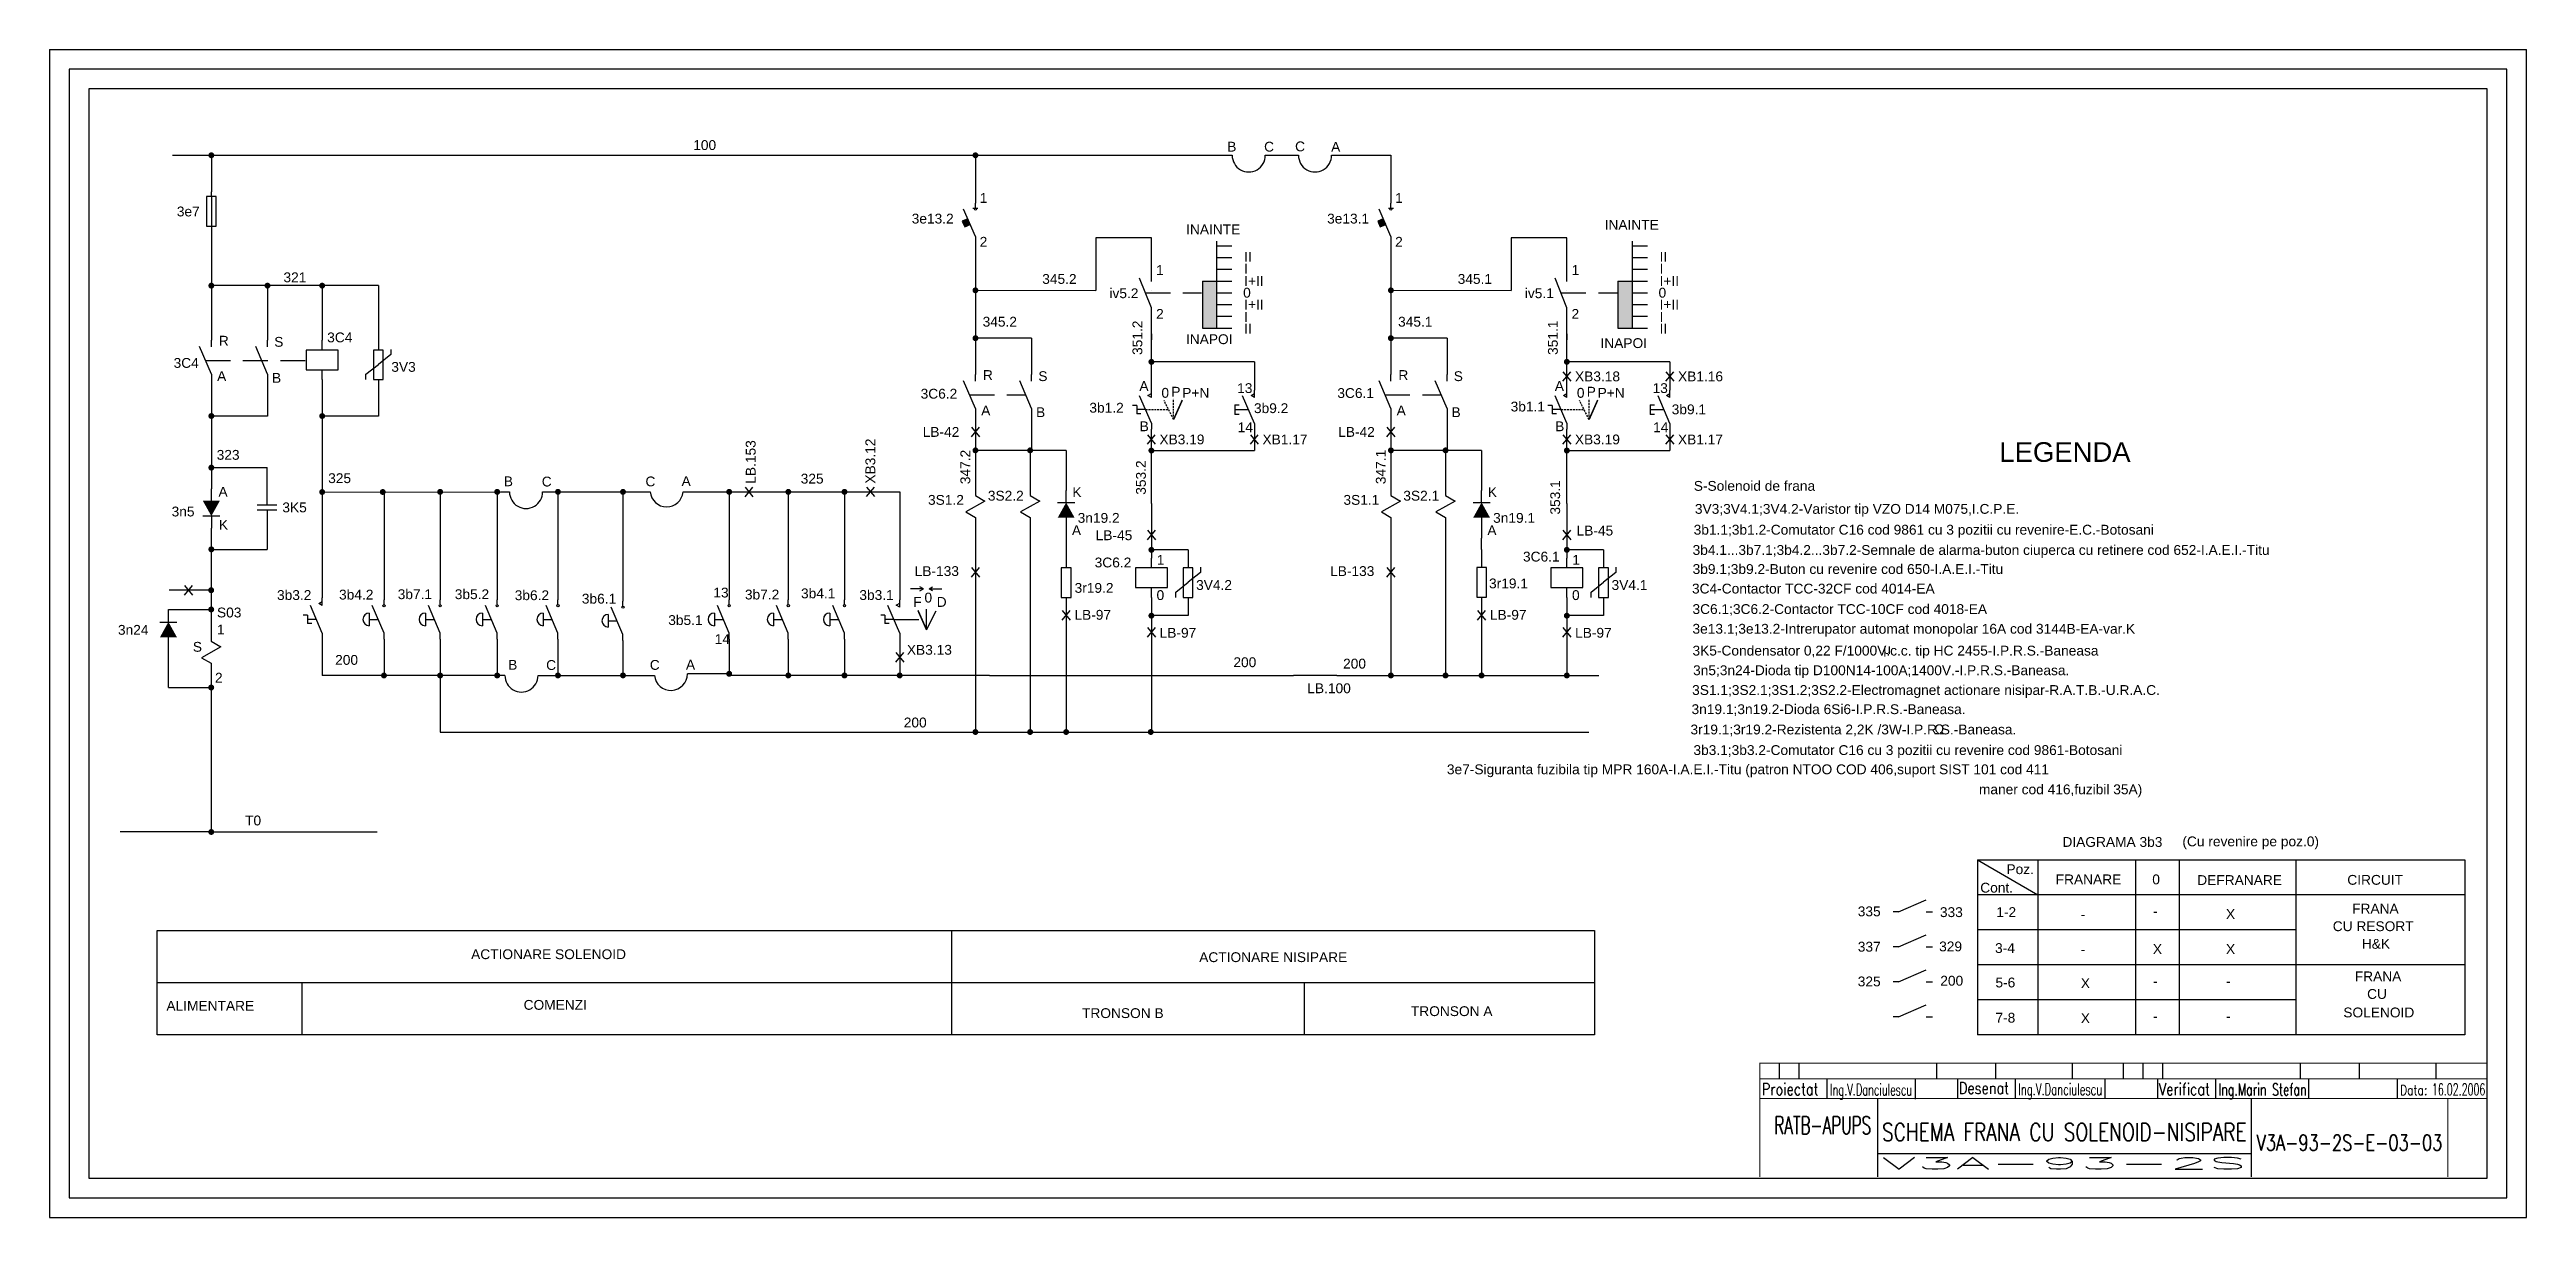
# Model space of a CAD drawing. Header units: millimetres. Extents: x 3123 to 3753, y 1472 to 1769.
import ezdxf
from ezdxf.enums import TextEntityAlignment as Align

# ---------------------------------------------------------------- set-up
doc = ezdxf.new("R2010")
doc.units = ezdxf.units.MM
doc.linetypes.add('DASHED', pattern=[0.75, 0.5, -0.25])
doc.linetypes.add('DASHED2', pattern=[9.525, 6.35, -3.175])
doc.layers.add('INDICATOR', color=7, linetype='Continuous')
doc.styles.add('ROMANS', font='ROMANS.shx', dxfattribs={"width": 0.8})
doc.styles.get("Standard").update_dxf_attribs({"font": 'arial.ttf'})

# ---------------------------------------------------------------- blocks, each defined once
blk = doc.blocks.new('indic-el')
at = {"layer": 'INDICATOR', "color": 1}
for p, q in [((-180, 25), (-180, 29)), ((-175, 25), (-175, 29)), ((-140, 25), (-140, 29)), ((-125, 25), (-125, 29)), ((-105.5, 25), (-105.5, 29)), ((-87.5, 25), (-87.5, 29)), ((-82.5, 25), (-82.5, 29)), ((-47.5, 25), (-47.5, 29)), ((-32.5, 25), (-32.5, 29)), ((-13, 25), (-13, 29)), ((-167.9, 20), (-167.9, 25)), ((-145.42, 19.8), (-145.42, 24.8)), ((-134.65, 20.08), (-134.65, 25.08)), ((-119.93, 20), (-119.93, 25)), ((-97.19, 20), (-97.19, 25)), ((-83.77, 20), (-83.77, 25)), ((-69.03, 20), (-69.03, 25)), ((-45.33, 20), (-45.33, 25)), ((-22.83, 20), (-22.83, 25)), ((-155, 6), (-60, 6))]:
    blk.add_line(p, q, dxfattribs=at)
at = {"layer": 'INDICATOR'}
blk.add_line((-92.5, 25), (-92.5, 29), dxfattribs=at)
at = {"layer": 'INDICATOR', "const_width": 0.3, "flags": 128}
for points in [[(0, 29), (-185, 29), (-185, 0)], [(0, 25), (-185, 25)], [(0, 20), (-185, 20)], [(-155, 0), (-155, 20)], [(-60, 0), (-60, 20)], [(-10, 0), (-10, 20)]]:
    blk.add_lwpolyline(points, dxfattribs=at)
at = {"layer": 'INDICATOR', "color": 1, "style": 'ROMANS', "width": 0.8}
for s, height, p in [('Proiectat', 3, (-184.48, 20.88)), ('Desenat', 3, (-134.37, 21.17)), ('Verificat', 3, (-83.49, 20.88)), ('Data:', 2.5, (-22.15, 20.88))]:
    blk.add_text(s, height=height, dxfattribs=at).set_placement(p)
at = {"layer": 'INDICATOR', "style": 'ROMANS', "width": 0.570908}
blk.add_text('RATB-APUPS', height=4.5, dxfattribs=at).set_placement((-181.28, 10.96), (-156.69, 10.96), align=Align.FIT)
at = {"layer": 'INDICATOR', "color": 1, "style": 'ROMANS'}
for tag, height, width, p, p2 in [('PROIECTAT', 3, 0.908325, (-167.12, 20.74), (-146.23, 20.74)), ('DESENAT', 3, 1.116423, (-119.25, 20.84), (-97.88, 20.84)), ('VERIFICAT', 3, 1.074468, (-68.34, 20.8), (-45.93, 20.8)), ('DATA', 3, 1.321041, (-14.04, 20.81), (-0.45, 20.81)), ('NUME_DESEN', 4.5, 2.080219, (-153.9, 9.22), (-61.18, 9.22)), ('NUMAR', 4, 2.383056, (-58.61, 6.76), (-11.4, 6.76)), ('ANS', 3, 11.421134, (-154.04, 2.01), (-61.04, 2.01))]:
    blk.add_attdef(tag, text='', height=height, dxfattribs=dict(at, width=width)).set_placement(p, p2, align=Align.FIT)

msp = doc.modelspace()

# ---------------------------------------------------------------- hatches: boundary and pattern name
for points in [[(3420.15, 1710.04), (3416.48, 1710.04), (3416.48, 1698.09), (3420.15, 1698.09)], [(3525.82, 1710.04), (3522.15, 1710.04), (3522.15, 1698.09), (3525.82, 1698.09)]]:
    msp.add_hatch(color=1).paths.add_polyline_path(points)

# ---------------------------------------------------------------- linework, layer by layer
at = {"color": 240}
for p, q in [((3123.23, 1768.91), (3123.23, 1471.91)), ((3123.23, 1768.91), (3543.23, 1768.91)), ((3543.23, 1768.91), (3753.23, 1768.91)), ((3543.23, 1768.91), (3753.23, 1768.91)), ((3753.23, 1471.91), (3753.23, 1768.91)), ((3753.23, 1471.91), (3753.23, 1768.91)), ((3548.23, 1763.91), (3128.23, 1763.91)), ((3128.23, 1763.91), (3128.23, 1476.91)), ((3748.23, 1763.91), (3548.23, 1763.91)), ((3748.23, 1476.91), (3748.23, 1763.91)), ((3128.23, 1476.91), (3548.23, 1476.91)), ((3283.23, 1476.91), (3383.23, 1476.91)), ((3548.23, 1476.91), (3748.23, 1476.91)), ((3123.23, 1471.91), (3543.23, 1471.91)), ((3543.23, 1471.91), (3753.23, 1471.91)), ((3543.23, 1471.91), (3753.23, 1471.91))]:
    msp.add_line(p, q, dxfattribs=at)
at = {"color": 70}
for p, q in [((3553.23, 1758.91), (3133.23, 1758.91)), ((3133.23, 1758.91), (3133.23, 1481.91)), ((3743.23, 1758.91), (3553.23, 1758.91)), ((3743.23, 1481.91), (3743.23, 1758.91)), ((3133.23, 1481.91), (3553.23, 1481.91)), ((3553.23, 1481.91), (3743.23, 1481.91))]:
    msp.add_line(p, q, dxfattribs=at)
at = {"color": 1}
for p, q in [((3154.51, 1742.02), (3234.09, 1742.02)), ((3164.39, 1742.02), (3164.39, 1732.76)), ((3234.09, 1742.02), (3277.25, 1742.02)), ((3277.25, 1742.02), (3358.9, 1742.02)), ((3358.73, 1742.02), (3358.73, 1729.85)), ((3358.9, 1742.02), (3424.03, 1742.02)), ((3432.45, 1742.02), (3440.89, 1742.02)), ((3449.31, 1742.02), (3464.4, 1742.02)), ((3464.4, 1742.02), (3464.4, 1729.85)), ((3164.39, 1731.51), (3164.39, 1732.76)), ((3164.39, 1731.51), (3164.39, 1724.01)), ((3358.73, 1721.35), (3355.73, 1728.35)), ((3358.1, 1728.6), (3359.36, 1728.6)), ((3358.73, 1728.6), (3358.73, 1729.85)), ((3464.4, 1721.35), (3461.4, 1728.35)), ((3463.77, 1728.6), (3465.03, 1728.6)), ((3464.4, 1728.6), (3464.4, 1729.85)), ((3164.39, 1724.01), (3164.39, 1722.76)), ((3164.39, 1722.76), (3164.39, 1713.5)), ((3358.73, 1721.35), (3358.73, 1719.85)), ((3389.35, 1721), (3389.35, 1707.67)), ((3403.49, 1721), (3389.35, 1721)), ((3403.49, 1714.33), (3403.49, 1721)), ((3420.15, 1698.09), (3420.15, 1720.21)), ((3464.4, 1721.35), (3464.4, 1719.85)), ((3495.02, 1721), (3495.01, 1707.67)), ((3509.15, 1721), (3495.02, 1721)), ((3509.15, 1714.33), (3509.15, 1721)), ((3525.82, 1698.09), (3525.82, 1720.21)), ((3358.73, 1719.85), (3358.73, 1707.68)), ((3403.49, 1709.93), (3403.49, 1714.33)), ((3420.15, 1719), (3423.96, 1719)), ((3420.15, 1716.02), (3423.96, 1716.02)), ((3464.4, 1719.85), (3464.4, 1707.68)), ((3509.15, 1709.93), (3509.15, 1714.33)), ((3525.82, 1719), (3529.63, 1719)), ((3525.82, 1716.02), (3529.63, 1716.02)), ((3164.39, 1713.5), (3164.39, 1704.24)), ((3178.67, 1708.87), (3164.39, 1708.87)), ((3192.57, 1708.87), (3178.29, 1708.87)), ((3178.67, 1708.87), (3178.67, 1704.24)), ((3206.86, 1708.87), (3192.2, 1708.87)), ((3192.57, 1708.87), (3192.57, 1704.24)), ((3206.86, 1708.87), (3206.86, 1704.24)), ((3358.73, 1707.68), (3389.35, 1707.67)), ((3358.73, 1707.68), (3358.73, 1695.51)), ((3403.49, 1703.27), (3400.49, 1710.77)), ((3403.49, 1707.67), (3403.49, 1707.67)), ((3416.48, 1710.04), (3416.48, 1698.09)), ((3416.48, 1710.04), (3420.15, 1710.04)), ((3420.15, 1713.03), (3423.96, 1713.03)), ((3420.15, 1710.04), (3423.96, 1710.04)), ((3464.4, 1707.68), (3495.01, 1707.67)), ((3464.4, 1707.68), (3464.4, 1695.51)), ((3509.15, 1703.27), (3506.15, 1710.77)), ((3509.15, 1707.67), (3509.15, 1707.67)), ((3522.15, 1710.04), (3522.15, 1698.09)), ((3522.15, 1710.04), (3525.82, 1710.04)), ((3525.82, 1713.03), (3529.63, 1713.03)), ((3525.82, 1710.04), (3529.63, 1710.04)), ((3164.39, 1704.24), (3164.39, 1694.98)), ((3178.67, 1704.24), (3178.67, 1694.97)), ((3192.57, 1704.24), (3192.57, 1694.97)), ((3206.86, 1704.24), (3206.86, 1692.48)), ((3403.49, 1682.36), (3403.49, 1703.27)), ((3420.15, 1707.05), (3423.96, 1707.05)), ((3420.15, 1704.06), (3423.96, 1704.06)), ((3420.15, 1701.07), (3423.96, 1701.07)), ((3509.15, 1682.36), (3509.15, 1703.27)), ((3525.82, 1707.05), (3529.63, 1707.05)), ((3525.82, 1704.06), (3529.63, 1704.06)), ((3525.82, 1701.07), (3529.63, 1701.07)), ((3164.39, 1693.34), (3164.39, 1694.98)), ((3178.67, 1693.34), (3178.67, 1694.97)), ((3192.57, 1692.47), (3192.57, 1694.97)), ((3358.73, 1695.51), (3358.73, 1686.25)), ((3373.02, 1695.51), (3358.73, 1695.51)), ((3373.02, 1695.51), (3373.02, 1686.24)), ((3403.49, 1696.61), (3403.49, 1695.11)), ((3416.48, 1698.09), (3420.15, 1698.09)), ((3420.15, 1698.09), (3423.96, 1698.09)), ((3464.4, 1695.51), (3464.4, 1686.25)), ((3478.68, 1695.51), (3464.4, 1695.51)), ((3478.68, 1695.51), (3478.68, 1686.24)), ((3509.15, 1696.61), (3509.15, 1695.11)), ((3522.15, 1698.09), (3525.82, 1698.09)), ((3525.82, 1698.09), (3529.63, 1698.09)), ((3164.39, 1686.36), (3161.39, 1693.36)), ((3178.67, 1686.36), (3175.67, 1693.36)), ((3196.62, 1692.47), (3188.52, 1692.47)), ((3188.52, 1692.47), (3188.52, 1687.47)), ((3196.62, 1687.47), (3196.62, 1692.47)), ((3203.71, 1686.32), (3206.86, 1688.83)), ((3210, 1691.34), (3206.86, 1688.83)), ((3210, 1692.67), (3210, 1691.34)), ((3429.69, 1689.49), (3403.49, 1689.49)), ((3429.69, 1689.49), (3429.69, 1682.33)), ((3535.36, 1689.49), (3509.15, 1689.49)), ((3535.36, 1689.49), (3535.36, 1682.33)), ((3164.39, 1686.36), (3164.39, 1684.98)), ((3164.39, 1684.98), (3164.39, 1675.72)), ((3178.67, 1686.36), (3178.67, 1684.98)), ((3178.67, 1684.98), (3178.67, 1675.71)), ((3188.52, 1687.47), (3196.62, 1687.47)), ((3192.57, 1684.97), (3192.57, 1687.47)), ((3192.57, 1684.97), (3192.57, 1675.71)), ((3203.71, 1684.99), (3203.71, 1686.32)), ((3206.86, 1684.98), (3206.86, 1675.71)), ((3358.73, 1677.63), (3355.73, 1684.63)), ((3358.73, 1684.61), (3358.73, 1686.25)), ((3373.02, 1677.63), (3370.02, 1684.63)), ((3373.02, 1684.61), (3373.02, 1686.24)), ((3403.49, 1680.44), (3403.49, 1682.36)), ((3429.69, 1680.41), (3429.69, 1682.33)), ((3464.4, 1677.63), (3461.4, 1684.63)), ((3464.4, 1684.61), (3464.4, 1686.25)), ((3478.68, 1677.63), (3475.68, 1684.63)), ((3478.68, 1684.61), (3478.68, 1686.24)), ((3508.15, 1684.56), (3510.16, 1686.99)), ((3508.15, 1686.99), (3510.16, 1684.55)), ((3509.15, 1680.44), (3509.15, 1682.36)), ((3534.36, 1686.99), (3536.37, 1684.55)), ((3534.36, 1684.56), (3536.37, 1686.99)), ((3535.36, 1680.41), (3535.36, 1682.33)), ((3358.73, 1677.63), (3358.73, 1676.25)), ((3358.73, 1676.25), (3358.73, 1666.99)), ((3373.02, 1677.63), (3373.02, 1676.25)), ((3373.02, 1676.25), (3373.02, 1666.98)), ((3399.74, 1678.43), (3398.65, 1678.43)), ((3399.74, 1678.43), (3399.74, 1676.3)), ((3401.99, 1677.36), (3399.74, 1677.36)), ((3400.83, 1676.3), (3399.74, 1676.3)), ((3402.62, 1680.94), (3403.49, 1681.44)), ((3403.49, 1680.44), (3402.62, 1680.94)), ((3424.69, 1678.58), (3424.69, 1676.08)), ((3424.69, 1678.58), (3425.78, 1678.58)), ((3428.19, 1677.33), (3424.69, 1677.33)), ((3425.78, 1676.08), (3424.69, 1676.08)), ((3428.83, 1680.91), (3429.69, 1681.41)), ((3429.69, 1680.41), (3428.83, 1680.91)), ((3464.4, 1677.63), (3464.4, 1676.25)), ((3464.4, 1676.25), (3464.4, 1666.99)), ((3478.68, 1677.63), (3478.68, 1676.25)), ((3478.68, 1676.25), (3478.68, 1666.98)), ((3505.4, 1678.43), (3504.31, 1678.43)), ((3505.4, 1678.43), (3505.4, 1676.3)), ((3507.65, 1677.36), (3505.4, 1677.36)), ((3506.49, 1676.3), (3505.4, 1676.3)), ((3508.29, 1680.94), (3509.15, 1681.44)), ((3509.15, 1680.44), (3508.29, 1680.94)), ((3530.36, 1678.58), (3530.36, 1676.08)), ((3530.36, 1678.58), (3531.45, 1678.58)), ((3533.86, 1677.33), (3530.36, 1677.33)), ((3531.45, 1676.08), (3530.36, 1676.08)), ((3534.49, 1680.91), (3535.36, 1681.41)), ((3535.36, 1680.41), (3534.49, 1680.91)), ((3164.39, 1675.72), (3164.39, 1666.46)), ((3178.67, 1675.71), (3164.39, 1675.71)), ((3206.86, 1675.71), (3192.57, 1675.71)), ((3192.57, 1675.71), (3192.57, 1666.45)), ((3357.73, 1670.4), (3359.74, 1672.84)), ((3357.73, 1672.84), (3359.74, 1670.4)), ((3402.46, 1670.96), (3404.47, 1668.53)), ((3402.46, 1668.53), (3404.47, 1670.96)), ((3403.49, 1673.86), (3403.49, 1672.36)), ((3403.49, 1653.47), (3403.49, 1672.36)), ((3428.66, 1668.53), (3430.68, 1670.96)), ((3428.66, 1670.96), (3430.68, 1668.53)), ((3429.69, 1673.83), (3429.69, 1666.93)), ((3463.39, 1672.84), (3465.41, 1670.4)), ((3463.39, 1670.4), (3465.41, 1672.84)), ((3508.12, 1668.53), (3510.14, 1670.96)), ((3508.12, 1670.96), (3510.14, 1668.53)), ((3509.15, 1673.86), (3509.15, 1672.36)), ((3509.15, 1653.47), (3509.15, 1672.36)), ((3534.33, 1670.96), (3536.35, 1668.53)), ((3534.33, 1668.53), (3536.35, 1670.96)), ((3535.36, 1673.83), (3535.36, 1666.93)), ((3164.39, 1666.46), (3164.39, 1657.2)), ((3192.57, 1666.45), (3192.57, 1657.19)), ((3358.73, 1666.98), (3358.73, 1657.72)), ((3381.8, 1666.98), (3358.73, 1666.98)), ((3372.64, 1666.98), (3372.64, 1657.72)), ((3381.8, 1666.98), (3381.8, 1656.8)), ((3403.49, 1666.93), (3429.69, 1666.93)), ((3464.4, 1666.98), (3464.4, 1657.72)), ((3487.47, 1666.98), (3464.4, 1666.98)), ((3478.31, 1666.98), (3478.31, 1657.72)), ((3487.47, 1666.98), (3487.47, 1656.8)), ((3509.15, 1666.93), (3535.36, 1666.93)), ((3164.39, 1662.59), (3178.58, 1662.59)), ((3164.39, 1654.09), (3164.39, 1657.2)), ((3178.58, 1653.12), (3178.58, 1662.59)), ((3192.57, 1657.19), (3192.57, 1647.93)), ((3300.14, 1655.2), (3302.15, 1657.64)), ((3300.14, 1657.63), (3302.15, 1655.2)), ((3331.04, 1657.66), (3333.06, 1655.23)), ((3331.04, 1655.23), (3333.06, 1657.66)), ((3358.73, 1657.72), (3358.73, 1655.52)), ((3372.64, 1657.72), (3372.64, 1655.52)), ((3464.4, 1657.72), (3464.4, 1655.52)), ((3478.31, 1657.72), (3478.31, 1655.52)), ((3178.58, 1651.87), (3178.58, 1641.81)), ((3192.57, 1656.39), (3237.94, 1656.43)), ((3208.3, 1656.4), (3208.3, 1638.25)), ((3222.58, 1656.42), (3222.58, 1628.99)), ((3237.09, 1656.43), (3237.09, 1628.99)), ((3237.94, 1656.43), (3240.22, 1656.43)), ((3248.64, 1656.43), (3275.99, 1656.43)), ((3252.55, 1656.44), (3252.55, 1629)), ((3269.08, 1656.43), (3269.08, 1628.64)), ((3284.37, 1656.4), (3339.47, 1656.45)), ((3296.1, 1656.43), (3296.1, 1629)), ((3311.14, 1656.43), (3311.14, 1629)), ((3325.42, 1656.44), (3325.42, 1629)), ((3339.47, 1656.45), (3339.47, 1629)), ((3361.16, 1654.1), (3356.3, 1651.34)), ((3356.3, 1651.34), (3358.73, 1649.92)), ((3358.73, 1655.52), (3361.16, 1654.1)), ((3375.07, 1654.1), (3370.2, 1651.34)), ((3370.2, 1651.34), (3372.64, 1649.92)), ((3372.64, 1655.52), (3375.07, 1654.1)), ((3381.8, 1653.58), (3381.8, 1656.8)), ((3403.49, 1653.47), (3403.49, 1648.84)), ((3466.83, 1654.1), (3461.97, 1651.34)), ((3461.97, 1651.34), (3464.4, 1649.92)), ((3464.4, 1655.52), (3466.83, 1654.1)), ((3480.74, 1654.1), (3475.87, 1651.34)), ((3475.87, 1651.34), (3478.31, 1649.92)), ((3478.31, 1655.52), (3480.74, 1654.1)), ((3487.47, 1653.58), (3487.47, 1656.8)), ((3509.15, 1653.47), (3509.15, 1648.84)), ((3164.37, 1647.19), (3164.37, 1641.81)), ((3164.39, 1650.42), (3164.39, 1647.19)), ((3192.57, 1647.93), (3192.57, 1629.45)), ((3358.73, 1649.92), (3358.73, 1647.72)), ((3358.73, 1647.72), (3358.73, 1595.36)), ((3372.64, 1649.92), (3372.64, 1647.72)), ((3372.64, 1647.72), (3372.64, 1595.36)), ((3381.8, 1649.9), (3381.8, 1639.65)), ((3402.48, 1644.26), (3404.49, 1646.7)), ((3402.48, 1646.69), (3404.49, 1644.26)), ((3403.49, 1648.84), (3403.49, 1639.58)), ((3464.4, 1649.92), (3464.4, 1647.72)), ((3464.4, 1647.72), (3464.4, 1609.74)), ((3478.31, 1649.92), (3478.31, 1647.72)), ((3478.31, 1647.72), (3478.31, 1609.74)), ((3487.47, 1649.9), (3487.47, 1644.67)), ((3487.47, 1641.8), (3487.47, 1644.67)), ((3508.15, 1644.26), (3510.16, 1646.7)), ((3508.15, 1646.69), (3510.16, 1644.26)), ((3509.15, 1648.84), (3509.15, 1639.58)), ((3164.37, 1641.81), (3164.37, 1636.42)), ((3164.37, 1641.81), (3178.58, 1641.81)), ((3208.3, 1638.25), (3208.3, 1628.99)), ((3381.8, 1641.68), (3381.8, 1637.08)), ((3412.81, 1641.68), (3403.49, 1641.68)), ((3403.49, 1637.08), (3403.49, 1639.58)), ((3412.81, 1641.68), (3412.81, 1637.08)), ((3487.47, 1641.8), (3487.47, 1637.19)), ((3518.48, 1641.68), (3509.15, 1641.68)), ((3509.15, 1637.08), (3509.15, 1639.58)), ((3518.48, 1641.68), (3518.48, 1637.08)), ((3157.58, 1630.2), (3159.59, 1632.63)), ((3157.58, 1632.63), (3159.59, 1630.19)), ((3164.34, 1636.79), (3164.34, 1631.41)), ((3345.49, 1631.75), (3342.25, 1631.74)), ((3345.49, 1631.75), (3344.62, 1632.25)), ((3344.62, 1631.25), (3345.49, 1631.75)), ((3346.99, 1631.75), (3347.85, 1632.25)), ((3346.99, 1631.75), (3350.22, 1631.74)), ((3347.85, 1631.25), (3346.99, 1631.75)), ((3357.73, 1637.19), (3359.74, 1634.75)), ((3357.73, 1634.76), (3359.74, 1637.19)), ((3399.44, 1637.08), (3399.44, 1632.08)), ((3407.54, 1637.08), (3399.44, 1637.08)), ((3399.44, 1632.08), (3407.54, 1632.08)), ((3403.49, 1629.57), (3403.49, 1632.08)), ((3407.54, 1632.08), (3407.54, 1637.08)), ((3409.67, 1630.92), (3412.81, 1633.44)), ((3415.95, 1635.95), (3412.81, 1633.44)), ((3415.95, 1637.27), (3415.95, 1635.95)), ((3463.4, 1634.76), (3465.41, 1637.19)), ((3463.4, 1637.19), (3465.41, 1634.75)), ((3513.2, 1637.08), (3505.1, 1637.08)), ((3505.1, 1637.08), (3505.1, 1632.08)), ((3505.1, 1632.08), (3513.2, 1632.08)), ((3509.15, 1629.57), (3509.15, 1632.08)), ((3513.2, 1632.08), (3513.2, 1637.08)), ((3515.33, 1630.92), (3518.48, 1633.44)), ((3521.62, 1635.95), (3518.48, 1633.44)), ((3521.62, 1637.27), (3521.62, 1635.95)), ((3153.47, 1626.52), (3164.35, 1626.52)), ((3153.47, 1623.33), (3153.47, 1626.52)), ((3164.34, 1631.41), (3153.63, 1631.42)), ((3164.35, 1631.41), (3164.35, 1626.02)), ((3164.35, 1626.02), (3164.35, 1620.63)), ((3191.71, 1628.03), (3192.57, 1628.53)), ((3192.57, 1627.53), (3191.71, 1628.03)), ((3192.57, 1627.53), (3192.57, 1629.45)), ((3204.55, 1625.61), (3204.55, 1622.38)), ((3208.3, 1620.49), (3205.3, 1627.49)), ((3208.3, 1627.74), (3208.3, 1628.99)), ((3218.83, 1625.61), (3218.83, 1622.38)), ((3222.58, 1620.49), (3219.58, 1627.49)), ((3222.58, 1627.74), (3222.58, 1628.99)), ((3233.34, 1625.61), (3233.34, 1622.38)), ((3237.09, 1620.49), (3234.09, 1627.49)), ((3237.09, 1627.74), (3237.09, 1628.99)), ((3248.8, 1625.62), (3248.8, 1622.39)), ((3252.55, 1620.5), (3249.55, 1627.5)), ((3252.55, 1627.75), (3252.55, 1629)), ((3269.08, 1620.14), (3266.08, 1627.14)), ((3269.08, 1627.39), (3269.08, 1628.64)), ((3292.35, 1625.62), (3292.35, 1622.39)), ((3296.1, 1620.5), (3293.1, 1627.5)), ((3296.1, 1627.75), (3296.1, 1629)), ((3307.39, 1625.62), (3307.39, 1622.39)), ((3311.14, 1620.5), (3308.14, 1627.5)), ((3311.14, 1627.75), (3311.14, 1629)), ((3321.67, 1625.62), (3321.67, 1622.39)), ((3325.42, 1620.5), (3322.42, 1627.5)), ((3325.42, 1627.75), (3325.42, 1629)), ((3338.6, 1627.59), (3339.47, 1628.09)), ((3339.47, 1627.09), (3338.6, 1627.59)), ((3339.47, 1627.09), (3339.47, 1629)), ((3346.3, 1621.35), (3346.3, 1626.64)), ((3346.3, 1621.35), (3348.74, 1626.18)), ((3380.79, 1626.27), (3382.81, 1623.83)), ((3380.79, 1623.84), (3382.81, 1626.27)), ((3381.8, 1629.62), (3381.8, 1595.36)), ((3403.49, 1629.57), (3403.49, 1595.36)), ((3409.67, 1629.6), (3409.67, 1630.92)), ((3412.81, 1629.58), (3412.81, 1624.95)), ((3486.46, 1623.84), (3488.48, 1626.27)), ((3486.46, 1626.27), (3488.48, 1623.83)), ((3487.47, 1629.69), (3487.47, 1609.74)), ((3509.15, 1629.57), (3509.15, 1609.74)), ((3515.33, 1629.6), (3515.33, 1630.92)), ((3518.48, 1629.58), (3518.48, 1624.95)), ((3153.47, 1606.67), (3153.47, 1619.57)), ((3164.35, 1620.63), (3164.35, 1618.43)), ((3188.82, 1625.06), (3187.73, 1625.06)), ((3188.82, 1625.06), (3188.82, 1622.93)), ((3191.07, 1623.99), (3188.82, 1623.99)), ((3189.91, 1622.93), (3188.82, 1622.93)), ((3192.57, 1620.49), (3192.57, 1618.99)), ((3204.55, 1623.99), (3206.79, 1624)), ((3208.3, 1618.99), (3208.3, 1620.49)), ((3218.83, 1623.99), (3221.08, 1624)), ((3222.58, 1618.99), (3222.58, 1620.49)), ((3233.34, 1623.99), (3235.59, 1624)), ((3237.09, 1618.99), (3237.09, 1620.49)), ((3248.8, 1624), (3251.05, 1624.01)), ((3252.55, 1619), (3252.55, 1620.5)), ((3265.33, 1625.26), (3265.33, 1622.03)), ((3265.33, 1623.64), (3267.58, 1623.65)), ((3269.08, 1618.64), (3269.08, 1620.14)), ((3292.35, 1624), (3294.6, 1624.01)), ((3296.1, 1619), (3296.1, 1620.5)), ((3307.39, 1624), (3309.63, 1624.01)), ((3311.14, 1619), (3311.14, 1620.5)), ((3321.67, 1624), (3323.92, 1624.01)), ((3325.42, 1619), (3325.42, 1620.5)), ((3335.72, 1625.07), (3334.63, 1625.07)), ((3335.72, 1625.07), (3335.72, 1622.94)), ((3337.97, 1624), (3335.72, 1624)), ((3336.81, 1622.94), (3335.72, 1622.94)), ((3339.47, 1620.5), (3339.47, 1619)), ((3402.48, 1619.47), (3404.49, 1621.91)), ((3402.48, 1621.9), (3404.49, 1619.47)), ((3412.81, 1624.95), (3403.49, 1624.95)), ((3508.15, 1619.47), (3510.16, 1621.91)), ((3508.15, 1621.9), (3510.16, 1619.47)), ((3518.48, 1624.95), (3509.15, 1624.95)), ((3166.78, 1617.01), (3161.92, 1614.25)), ((3161.92, 1614.25), (3164.35, 1612.83)), ((3164.35, 1618.43), (3166.78, 1617.01)), ((3164.35, 1612.83), (3164.35, 1610.63)), ((3192.57, 1618.99), (3192.57, 1609.73)), ((3208.3, 1618.99), (3208.3, 1609.73)), ((3222.58, 1618.99), (3222.58, 1595.36)), ((3237.09, 1618.99), (3237.09, 1609.73)), ((3252.55, 1619), (3252.55, 1609.74)), ((3269.08, 1618.64), (3269.08, 1609.38)), ((3296.1, 1619), (3296.1, 1609.74)), ((3311.14, 1619), (3311.14, 1609.74)), ((3325.42, 1619), (3325.42, 1609.74)), ((3338.46, 1613.16), (3340.48, 1615.59)), ((3338.46, 1615.59), (3340.48, 1613.16)), ((3339.47, 1619), (3339.47, 1609.74)), ((3153.47, 1606.67), (3164.35, 1606.67)), ((3164.35, 1611.88), (3164.35, 1611.88)), ((3164.35, 1610.63), (3164.35, 1605.24)), ((3207.92, 1609.73), (3192.57, 1609.73)), ((3222.58, 1609.73), (3208.3, 1609.73)), ((3222.95, 1609.73), (3222.58, 1609.73)), ((3239.05, 1609.71), (3222.95, 1609.73)), ((3247.47, 1609.74), (3277.1, 1609.77)), ((3296.1, 1610.16), (3285.5, 1610.16)), ((3362.32, 1609.74), (3296.1, 1609.74)), ((3362.32, 1609.74), (3439.62, 1609.74)), ((3450.66, 1609.74), (3439.62, 1609.74)), ((3450.66, 1609.74), (3517.27, 1609.74)), ((3164.35, 1605.24), (3164.35, 1579.36)), ((3222.58, 1595.36), (3348.86, 1595.36)), ((3348.86, 1595.36), (3383.02, 1595.36)), ((3383.02, 1595.36), (3514.75, 1595.36)), ((3164.35, 1579.36), (3164.35, 1569.94)), ((3164.35, 1569.94), (3141.17, 1569.94)), ((3164.35, 1569.94), (3206.52, 1569.94)), ((3613.63, 1562.87), (3737.53, 1562.87)), ((3613.63, 1562.87), (3628.98, 1553.97)), ((3613.63, 1562.87), (3613.63, 1518.37)), ((3628.98, 1562.87), (3628.98, 1518.37)), ((3653.8, 1562.87), (3653.8, 1518.37)), ((3664.87, 1562.87), (3664.87, 1518.37)), ((3694.53, 1562.87), (3694.53, 1518.37)), ((3737.53, 1562.87), (3737.53, 1518.37)), ((3593.54, 1549.65), (3600.54, 1552.65)), ((3737.53, 1553.97), (3613.63, 1553.97)), ((3150.62, 1544.87), (3516.2, 1544.87)), ((3150.62, 1518.37), (3150.62, 1544.87)), ((3352.61, 1544.87), (3352.61, 1518.37)), ((3516.2, 1544.87), (3516.2, 1518.37)), ((3593.54, 1549.65), (3592.16, 1549.65)), ((3593.54, 1540.75), (3600.54, 1543.75)), ((3600.53, 1549.65), (3602.16, 1549.65)), ((3694.53, 1545.07), (3613.63, 1545.07)), ((3593.54, 1540.75), (3592.16, 1540.75)), ((3600.53, 1540.75), (3602.16, 1540.75)), ((3150.62, 1531.62), (3516.2, 1531.62)), ((3187.41, 1531.62), (3187.41, 1518.37)), ((3442.34, 1531.62), (3442.34, 1518.37)), ((3593.54, 1531.85), (3592.16, 1531.85)), ((3593.54, 1531.85), (3600.54, 1534.85)), ((3600.53, 1531.85), (3602.16, 1531.85)), ((3737.53, 1536.17), (3613.63, 1536.17)), ((3593.54, 1522.95), (3600.54, 1525.95)), ((3694.53, 1527.27), (3613.63, 1527.27)), ((3694.53, 1527.27), (3613.63, 1527.27)), ((3516.2, 1518.37), (3150.62, 1518.37)), ((3593.54, 1522.95), (3592.16, 1522.95)), ((3600.53, 1522.95), (3602.16, 1522.95)), ((3737.53, 1518.37), (3613.63, 1518.37))]:
    msp.add_line(p, q, dxfattribs=at)
at = {"color": 1, "linetype": 'DASHED2'}
for p, q in [((3401.99, 1707.02), (3416.27, 1707.02)), ((3507.65, 1707.02), (3521.94, 1707.02)), ((3162.89, 1689.86), (3188.52, 1689.85)), ((3357.23, 1681.13), (3371.52, 1681.13)), ((3462.9, 1681.13), (3477.18, 1681.13)), ((3337.97, 1624), (3345.12, 1624))]:
    msp.add_line(p, q, dxfattribs=at)
at = {"color": 1, "linetype": 'DASHED'}
for p, q in [((3401.99, 1677.36), (3407.87, 1677.36)), ((3409.14, 1674.83), (3406.7, 1679.67)), ((3409.14, 1674.83), (3409.14, 1680.12)), ((3507.65, 1677.36), (3513.53, 1677.36)), ((3514.81, 1674.83), (3512.37, 1679.67)), ((3514.81, 1674.83), (3514.81, 1680.12))]:
    msp.add_line(p, q, dxfattribs=at)
msp.add_line((3164.35, 1619.38), (3164.35, 1619.38))
at = {"color": 1, "const_width": 0.75}
for points in [[(3164.01, 1742.02, 1), (3164.76, 1742.02, 1)], [(3358.36, 1742.02, 1), (3359.11, 1742.02, 1)], [(3164.01, 1708.87, 1), (3164.76, 1708.87, 1)], [(3178.29, 1708.87, 1), (3179.04, 1708.87, 1)], [(3192.2, 1708.87, 1), (3192.95, 1708.87, 1)], [(3358.36, 1707.68, 1), (3359.11, 1707.68, 1)], [(3464.03, 1707.68, 1), (3464.78, 1707.68, 1)], [(3358.36, 1695.51, 1), (3359.11, 1695.51, 1)], [(3464.03, 1695.51, 1), (3464.78, 1695.51, 1)], [(3403.11, 1689.49, 1), (3403.86, 1689.49, 1)], [(3508.78, 1689.49, 1), (3509.53, 1689.49, 1)], [(3164.01, 1675.72, 1), (3164.76, 1675.72, 1)], [(3192.2, 1675.71, 1), (3192.95, 1675.71, 1)], [(3164.01, 1662.59, 1), (3164.76, 1662.59, 1)], [(3358.36, 1666.98, 1), (3359.11, 1666.98, 1)], [(3372.27, 1666.98, 1), (3373.02, 1666.98, 1)], [(3403.11, 1666.93, 1), (3403.86, 1666.93, 1)], [(3464.03, 1666.98, 1), (3464.78, 1666.98, 1)], [(3477.93, 1666.98, 1), (3478.68, 1666.98, 1)], [(3508.78, 1666.93, 1), (3509.53, 1666.93, 1)], [(3192.2, 1656.39, 1), (3192.95, 1656.39, 1)], [(3207.61, 1656.4, 1), (3208.36, 1656.4, 1)], [(3222.2, 1656.43, 1), (3222.95, 1656.43, 1)], [(3236.72, 1656.43, 1), (3237.47, 1656.43, 1)], [(3252.17, 1656.44, 1), (3252.92, 1656.44, 1)], [(3268.71, 1656.43, 1), (3269.46, 1656.43, 1)], [(3295.73, 1656.43, 1), (3296.48, 1656.43, 1)], [(3310.76, 1656.43, 1), (3311.51, 1656.43, 1)], [(3325.04, 1656.43, 1), (3325.79, 1656.43, 1)], [(3164.01, 1641.81, 1), (3164.76, 1641.81, 1)], [(3403.11, 1641.68, 1), (3403.86, 1641.68, 1)], [(3508.78, 1641.68, 1), (3509.53, 1641.68, 1)], [(3163.97, 1631.41, 1), (3164.72, 1631.41, 1)], [(3163.98, 1626.52, 1), (3164.73, 1626.52, 1)], [(3403.11, 1624.94, 1), (3403.86, 1624.94, 1)], [(3508.78, 1624.94, 1), (3509.53, 1624.94, 1)], [(3163.98, 1606.67, 1), (3164.73, 1606.67, 1)], [(3207.92, 1609.73, 1), (3208.67, 1609.73, 1)], [(3222.2, 1609.73, 1), (3222.95, 1609.73, 1)], [(3236.72, 1609.73, 1), (3237.47, 1609.73, 1)], [(3252.17, 1609.74, 1), (3252.92, 1609.74, 1)], [(3268.71, 1609.76, 1), (3269.46, 1609.76, 1)], [(3295.73, 1610.16, 1), (3296.48, 1610.16, 1)], [(3310.76, 1609.74, 1), (3311.51, 1609.74, 1)], [(3325.04, 1609.74, 1), (3325.79, 1609.74, 1)], [(3339.09, 1609.74, 1), (3339.84, 1609.74, 1)], [(3464.03, 1609.74, 1), (3464.78, 1609.74, 1)], [(3477.93, 1609.74, 1), (3478.68, 1609.74, 1)], [(3487.09, 1609.74, 1), (3487.84, 1609.74, 1)], [(3508.78, 1609.74, 1), (3509.53, 1609.74, 1)], [(3358.36, 1595.36, 1), (3359.11, 1595.36, 1)], [(3372.27, 1595.36, 1), (3373.02, 1595.36, 1)], [(3381.43, 1595.36, 1), (3382.18, 1595.36, 1)], [(3402.95, 1595.36, 1), (3403.7, 1595.36, 1)], [(3163.98, 1569.94, 1), (3164.73, 1569.94, 1)]]:
    msp.add_lwpolyline(points, format="xyb", close=True, dxfattribs=at)
at = {"color": 1, "flags": 128}
for points in [[(3165.64, 1724.01), (3165.64, 1731.51), (3163.14, 1731.51), (3163.14, 1724.01)], [(3357.42, 1724.46), (3356.79, 1725.88), (3355.37, 1725.25), (3356, 1723.83)], [(3463.08, 1724.46), (3462.45, 1725.88), (3461.04, 1725.25), (3461.67, 1723.83)], [(3208.11, 1684.98), (3208.11, 1692.48), (3205.61, 1692.48), (3205.61, 1684.98)], [(3383.05, 1629.58), (3383.05, 1637.08), (3380.55, 1637.08), (3380.55, 1629.58)], [(3414.06, 1629.58), (3414.06, 1637.08), (3411.56, 1637.08), (3411.56, 1629.58)], [(3488.72, 1629.69), (3488.72, 1637.19), (3486.22, 1637.19), (3486.22, 1629.69)], [(3519.73, 1629.58), (3519.73, 1637.08), (3517.23, 1637.08), (3517.23, 1629.58)]]:
    msp.add_lwpolyline(points, close=True, dxfattribs=at)
for points in [[(3403.49, 1673.86), (3400.49, 1680.86)], [(3429.69, 1673.83), (3426.69, 1680.83)], [(3509.15, 1673.86), (3506.15, 1680.86)], [(3535.36, 1673.83), (3532.36, 1680.83)], [(3176.08, 1653.12), (3181.08, 1653.12)], [(3176.08, 1651.87), (3181.08, 1651.87)], [(3379.64, 1653.7), (3383.97, 1653.7)], [(3485.3, 1653.7), (3489.63, 1653.7)], [(3166.55, 1650.29), (3162.22, 1650.29)], [(3192.57, 1620.49), (3189.57, 1627.49)], [(3339.47, 1620.5), (3336.47, 1627.5)], [(3151.31, 1623.33), (3155.64, 1623.33)]]:
    msp.add_lwpolyline(points, dxfattribs=at)
at = {"color": 1, "const_width": 0.4, "flags": 128}
for points in [[(3409.14, 1674.83), (3411.35, 1679.78)], [(3514.81, 1674.83), (3517.01, 1679.78)], [(3346.3, 1621.35), (3344.1, 1626.3)]]:
    msp.add_lwpolyline(points, dxfattribs=at)
at = {"color": 1, "const_width": 0.24, "flags": 128}
for points in [[(3164.39, 1650.52), (3166.35, 1654.05), (3162.42, 1654.05)], [(3381.8, 1653.48), (3379.84, 1649.95), (3383.76, 1649.95)], [(3487.47, 1653.48), (3485.51, 1649.95), (3489.43, 1649.95)], [(3153.47, 1623.1), (3151.51, 1619.57), (3155.43, 1619.57)]]:
    msp.add_lwpolyline(points, close=True, dxfattribs=at)
at = {"color": 1}
for centre in [(3358.73, 1728.33), (3464.4, 1728.33), (3208.3, 1627.47), (3222.58, 1627.47), (3237.09, 1627.47), (3252.55, 1627.48), (3269.08, 1627.12), (3296.1, 1627.48), (3311.14, 1627.48), (3325.42, 1627.48)]:
    msp.add_circle(centre, 0.273, dxfattribs=at)
for centre, radius, start, end in [((3428.24, 1742), 4.21, 179.73395, 0.26605), ((3445.1, 1742), 4.21, 179.73395, 0.26605), ((3244.43, 1656.41), 4.21, 179.73395, 0.26605), ((3280.18, 1656.83), 4.21, 185.43381, 354.19772), ((3204.55, 1623.99), 1.61, 90, 270), ((3218.83, 1623.99), 1.61, 90, 270), ((3233.34, 1623.99), 1.61, 90, 270), ((3248.8, 1624), 1.61, 90, 270), ((3292.35, 1624), 1.61, 90, 270), ((3307.39, 1624), 1.61, 90, 270), ((3321.67, 1624), 1.61, 90, 270), ((3265.33, 1623.64), 1.61, 90, 270), ((3243.26, 1609.72), 4.21, 179.73395, 0.26605), ((3281.29, 1610.14), 4.21, 185.06206, 0.26605)]:
    msp.add_arc(centre, radius, start, end, dxfattribs=at)
for points in [[(3356, 1723.83), (3355.37, 1725.25), (3357.42, 1724.46), (3356.79, 1725.88)], [(3461.67, 1723.83), (3461.04, 1725.25), (3463.08, 1724.46), (3462.45, 1725.88)], [(3164.4, 1650.51), (3162.47, 1654.03), (3166.3, 1654.05)], [(3381.79, 1653.48), (3383.72, 1649.97), (3379.89, 1649.94)], [(3487.46, 1653.48), (3489.38, 1649.97), (3485.56, 1649.94)], [(3153.46, 1623.11), (3155.39, 1619.59), (3151.56, 1619.57)]]:
    msp.add_solid(points, dxfattribs=at)

# ---------------------------------------------------------------- block references
ref = msp.add_blockref('indic-el', (3743.23, 1482.16), dxfattribs=at)
ref.add_attrib('NUME_DESEN', 'SCHEMA FRANA CU SOLENOID-NISIPARE', dxfattribs={"layer": 'INDICATOR', "color": 1, "height": 4.5, "style": 'ROMANS', "width": 0.677129}).set_placement((3589.33, 1491.39), (3682.05, 1491.39), align=Align.FIT)
ref.add_attrib('ANS', 'V3A-93-2S', dxfattribs={"layer": 'INDICATOR', "color": 1, "height": 3, "style": 'ROMANS', "width": 3.518944}).set_placement((3589.19, 1484.17), (3682.19, 1484.17), align=Align.FIT)
ref.add_attrib('NUMAR', 'V3A-93-2S-E-03-03', dxfattribs={"layer": 'INDICATOR', "color": 1, "height": 4, "style": 'ROMANS', "width": 0.684635}).set_placement((3684.62, 1488.92), (3731.83, 1488.92), align=Align.FIT)
ref.add_attrib('DESENAT', 'Ing.V.Danciulescu', dxfattribs={"layer": 'INDICATOR', "color": 1, "height": 3, "style": 'ROMANS', "width": 0.566669}).set_placement((3623.98, 1503), (3645.35, 1503), align=Align.FIT)
ref.add_attrib('VERIFICAT', 'Ing.Marin Stefan', dxfattribs={"layer": 'INDICATOR', "color": 1, "height": 3, "style": 'ROMANS', "width": 0.612783}).set_placement((3674.89, 1502.96), (3697.3, 1502.96), align=Align.FIT)
ref.add_attrib('DATA', '16.02.2006', dxfattribs={"layer": 'INDICATOR', "color": 1, "height": 3, "style": 'ROMANS', "width": 0.537373}).set_placement((3729.19, 1502.97), (3742.78, 1502.97), align=Align.FIT)
ref.add_attrib('PROIECTAT', 'Ing.V.Danciulescu', dxfattribs={"layer": 'INDICATOR', "color": 1, "height": 3, "style": 'ROMANS', "width": 0.553941}).set_placement((3576.11, 1502.91), (3597, 1502.91), align=Align.FIT)

# ---------------------------------------------------------------- texts
for s, p in [('100', (3286.95, 1743.37)), ('B', (3422.77, 1742.96)), ('C', (3432.15, 1742.96)), ('C', (3440.03, 1743.03)), ('A', (3449.2, 1742.93)), ('3e7', (3155.61, 1726.48)), ('3e13.2', (3342.52, 1724.67)), ('1', (3359.82, 1729.92)), ('3e13.1', (3448.18, 1724.67)), ('1', (3465.48, 1729.92)), ('2', (3359.81, 1718.77)), ('INAINTE', (3412.32, 1721.93)), ('2', (3465.48, 1718.77)), ('INAINTE', (3518.77, 1723.09)), ('1', (3404.68, 1711.59)), ('II', (3427.09, 1714.93)), ('I', (3427.09, 1711.94)), ('1', (3510.35, 1711.59)), ('II', (3532.75, 1714.93)), ('I', (3532.75, 1711.94)), ('321', (3182.73, 1709.73)), ('345.2', (3375.72, 1709.32)), ('iv5.2', (3392.81, 1705.69)), ('0', (3426.82, 1705.83)), ('I+II', (3427.09, 1708.82)), ('345.1', (3481.39, 1709.32)), ('iv5.1', (3498.47, 1705.69)), ('0', (3532.48, 1705.83)), ('I+II', (3532.75, 1708.82)), ('2', (3404.68, 1700.44)), ('2', (3510.34, 1700.44)), ('R', (3166.29, 1693.61)), ('S', (3180.38, 1693.33)), ('3C4', (3193.85, 1694.46)), ('345.2', (3360.56, 1698.45)), ('INAPOI', (3412.28, 1694)), ('345.1', (3466.23, 1698.45)), ('INAPOI', (3517.71, 1693)), ('3C4', (3154.79, 1687.97)), ('3V3', (3210.16, 1686.96)), ('A', (3165.85, 1684.61)), ('B', (3179.81, 1684.16)), ('3C6.2', (3344.79, 1680.14)), ('R', (3360.64, 1684.88)), ('S', (3374.73, 1684.6)), ('A', (3400.43, 1682.11)), ('13', (3425.3, 1681.56)), ('3C6.1', (3450.78, 1680.31)), ('R', (3466.31, 1684.88)), ('S', (3480.39, 1684.6)), ('A', (3506.09, 1682.11)), ('XB3.18', (3511.23, 1684.54)), ('13', (3530.96, 1681.56)), ('XB1.16', (3537.43, 1684.54)), ('A', (3360.2, 1675.88)), ('B', (3374.15, 1675.43)), ('3b1.2', (3387.71, 1676.57)), ('3b9.2', (3429.57, 1676.46)), ('A', (3465.86, 1675.88)), ('B', (3479.82, 1675.43)), ('3b1.1', (3494.86, 1676.87)), ('3b9.1', (3535.83, 1676.16)), ('LB-42', (3345.32, 1670.42)), ('B', (3400.51, 1671.85)), ('XB3.19', (3405.53, 1668.51)), ('14', (3425.43, 1671.61)), ('XB1.17', (3431.74, 1668.51)), ('LB-42', (3450.99, 1670.42)), ('B', (3506.18, 1671.85)), ('XB3.19', (3511.2, 1668.51)), ('14', (3531.1, 1671.61)), ('XB1.17', (3537.41, 1668.51)), ('323', (3165.74, 1664.59)), ('A', (3166.2, 1655.2)), ('325', (3194.1, 1658.66)), ('B', (3238.77, 1657.86)), ('C', (3248.43, 1657.8)), ('C', (3274.8, 1657.83)), ('A', (3283.99, 1657.91)), ('325', (3314.29, 1658.54)), ('K', (3383.39, 1655.1)), ('K', (3489.06, 1655.1)), ('S-Solenoid de frana', (3541.44, 1656.7)), ('3n5', (3154.28, 1650.18)), ('3K5', (3182.45, 1651.23)), ('3S1.2', (3346.67, 1653.14)), ('3S2.2', (3361.89, 1654.2)), ('3n19.2', (3384.73, 1648.56)), ('3S1.1', (3452.33, 1653.14)), ('3S2.1', (3467.56, 1654.2)), ('3n19.1', (3490.4, 1648.56)), ('3V3;3V4.1;3V4.2-Varistor tip VZO D14 M075,I.C.P.E.', (3541.72, 1650.85)), ('K', (3166.32, 1646.81)), ('A', (3383.27, 1645.42)), ('LB-45', (3389.32, 1644.14)), ('A', (3488.94, 1645.42)), ('LB-45', (3511.63, 1645.32)), ('3b1.1;3b1.2-Comutator C16 cod 9861 cu 3 pozitii cu revenire-E.C.-Botosani', (3541.41, 1645.55)), ('3C6.2', (3389.06, 1637.22)), ('1', (3404.86, 1637.89)), ('3C6.1', (3498, 1638.71)), ('1', (3510.53, 1637.89)), ('3b4.1...3b7.1;3b4.2...3b7.2-Semnale de alarma-buton ciuperca cu retinere cod 652-I.A.E.I.-Titu', (3541.14, 1640.4)), ('3b9.1;3b9.2-Buton cu revenire cod 650-I.A.E.I.-Titu', (3541.14, 1635.55)), ('3b7.1', (3211.79, 1629.15)), ('3b5.2', (3226.3, 1629.15)), ('13', (3292.07, 1629.57)), ('3b7.2', (3300.1, 1629.07)), ('3b4.1', (3314.37, 1629.37)), ('LB-133', (3343.28, 1635.03)), ('3r19.2', (3383.95, 1630.76)), ('3V4.2', (3414.86, 1631.49)), ('LB-133', (3448.94, 1635.03)), ('3r19.1', (3489.36, 1631.89)), ('3V4.1', (3520.53, 1631.49)), ('3C4-Contactor TCC-32CF cod 4014-EA', (3540.99, 1630.58)), ('S03', (3165.82, 1624.5)), ('3b3.2', (3181.09, 1628.94)), ('3b4.2', (3196.87, 1629.05)), ('3b6.2', (3241.55, 1628.89)), ('3b6.1', (3258.62, 1628.01)), ('3b3.1', (3329.21, 1628.95)), ('F', (3342.89, 1627.18)), ('0', (3345.77, 1628.29)), ('D', (3348.88, 1627.18)), ('LB-97', (3383.91, 1623.91)), ('0', (3404.8, 1628.92)), ('LB-97', (3489.58, 1623.91)), ('0', (3510.47, 1628.92)), ('3C6.1;3C6.2-Contactor TCC-10CF cod 4018-EA', (3541.11, 1625.37)), ('3n24', (3140.63, 1620.09)), ('1', (3165.81, 1620.16)), ('3b5.1', (3280.6, 1622.57)), ('14', (3292.42, 1617.74)), ('LB-97', (3405.58, 1619.34)), ('LB-97', (3511.25, 1619.34)), ('3e13.1;3e13.2-Intrerupator automat monopolar 16A cod 3144B-EA-var.K', (3541.11, 1620.36)), ('S', (3159.68, 1615.77)), ('200', (3195.87, 1612.45)), ('B', (3239.88, 1611.2)), ('C', (3249.54, 1611.14)), ('C', (3275.91, 1611.17)), ('A', (3285.1, 1611.24)), ('XB3.13', (3341.29, 1615.01)), ('200', (3424.34, 1611.86)), ('200', (3452.24, 1611.5)), ('3K5-Condensator 0,22 F/1000V.c.c. tip HC 2455-I.P.R.S.-Baneasa', (3541.11, 1614.81)), ('2', (3165.31, 1607.92)), ('LB.100', (3443.14, 1605.23)), ('3S1.1;3S2.1;3S1.2;3S2.2-Electromagnet actionare nisipar-R.A.T.B.-U.R.A.C.', (3541.02, 1604.78)), ('3n5;3n24-Dioda tip D100N14-100A;1400V.-I.P.R.S.-Baneasa.', (3541.26, 1609.81)), ('3n19.1;3n19.2-Dioda 6Si6-I.P.R.S.-Baneasa.', (3540.87, 1599.91)), ('200', (3340.5, 1596.53)), ('3r19.1;3r19.2-Rezistenta 2,2K /3W-I.P.R.S.-Baneasa.', (3540.6, 1594.75)), ('3b3.1;3b3.2-Comutator C16 cu 3 pozitii cu revenire cod 9861-Botosani', (3541.36, 1589.51)), ('3e7-Siguranta fuzibila tip MPR 160A-I.A.E.I.-Titu (patron NTOO COD 406,suport SIST 101 cod 411', (3478.65, 1584.62)), ('maner cod 416,fuzibil 35A)', (3613.97, 1579.53)), ('T0', (3172.97, 1571.61)), ('DIAGRAMA 3b3', (3635.21, 1566.15)), ('(Cu revenire pe poz.0)', (3665.72, 1566.29)), ('Cont.', (3614.3, 1554.52)), ('Poz.', (3620.97, 1559.22)), ('FRANARE', (3633.49, 1556.64)), ('0', (3658.06, 1556.63)), ('DEFRANARE', (3669.5, 1556.46)), ('CIRCUIT', (3707.67, 1556.51)), ('335', (3583.15, 1548.5)), ('333', (3604.04, 1548.3)), ('1-2', (3618.38, 1548.31)), ('X', (3676.8, 1547.81)), ('FRANA', (3708.89, 1549.2)), ('-', (3639.89, 1547.74)), ('-', (3658.26, 1548.53)), ('CU RESORT', (3703.97, 1544.72)), ('ACTIONARE SOLENOID', (3230.46, 1537.6)), ('ACTIONARE NISIPARE', (3415.65, 1536.85)), ('337', (3583.16, 1539.51)), ('329', (3603.85, 1539.58)), ('3-4', (3618.07, 1539.16)), ('-', (3639.89, 1538.84)), ('X', (3658.21, 1538.91)), ('X', (3676.8, 1538.91)), ('H&K', (3711.36, 1540.25)), ('325', (3583.15, 1530.68)), ('200', (3604.14, 1530.86)), ('5-6', (3618.17, 1530.41)), ('X', (3639.88, 1530.23)), ('-', (3658.26, 1530.73)), ('-', (3676.86, 1530.73)), ('FRANA', (3709.57, 1531.97)), ('ALIMENTARE', (3152.96, 1524.48)), ('COMENZI', (3243.81, 1524.72)), ('TRONSON B', (3385.84, 1522.62)), ('TRONSON A', (3469.49, 1523.12)), ('SOLENOID', (3706.65, 1522.79)), ('CU', (3712.7, 1527.49)), ('7-8', (3618.17, 1521.45)), ('X', (3639.88, 1521.33)), ('-', (3658.26, 1521.83)), ('-', (3676.86, 1521.83))]:
    msp.add_text(s, height=2.5, dxfattribs=at).set_placement(p)
at = {"color": 1, "text_generation_flag": 2}
for s, p in [('I+II', (3427.09, 1705.29)), ('I', (3427.09, 1702.16)), ('I+II', (3532.75, 1705.29)), ('I', (3532.75, 1702.16)), ('II', (3427.09, 1699.17)), ('II', (3532.75, 1699.17))]:
    msp.add_text(s, height=2.5, rotation=180, dxfattribs=at).set_placement(p)
at = {"color": 1}
for s, p in [('351.2', (3401.18, 1691.25)), ('351.1', (3506.85, 1691.25)), ('XB3.12', (3333.25, 1658.53)), ('LB.153', (3302.82, 1658.5)), ('347.2', (3357.41, 1658.38)), ('353.2', (3402.07, 1655.69)), ('347.1', (3463.08, 1658.38)), ('353.1', (3507.44, 1650.65))]:
    msp.add_text(s, height=2.5, rotation=90, dxfattribs=at).set_placement(p)
at = {"color": 1, "linetype": 'DASHED'}
for s, p in [('0', (3406.03, 1680.36)), ('P', (3408.55, 1680.64)), ('P+N', (3411.32, 1680.36)), ('0', (3511.7, 1680.36)), ('P', (3514.21, 1680.64)), ('P+N', (3516.99, 1680.36))]:
    msp.add_text(s, height=2.5, dxfattribs=at).set_placement(p)
at = {"color": 3}
msp.add_text('LEGENDA', height=5, dxfattribs=at).set_placement((3619.16, 1664.06))
at = {"color": 1, "char_height": 2.5, "attachment_point": 1}
for s, insert, width in [('{\\fSymbol|b0|i0|c2|p18;m}', (3589.66, 1617.69), 9.811), ('{\\fSymbol|b0|i0|c2|p18;W}', (3602.63, 1597.3), 2.3596)]:
    msp.add_mtext(s, dxfattribs=dict(at, insert=insert, width=width))

doc.saveas('drawing.dxf')
